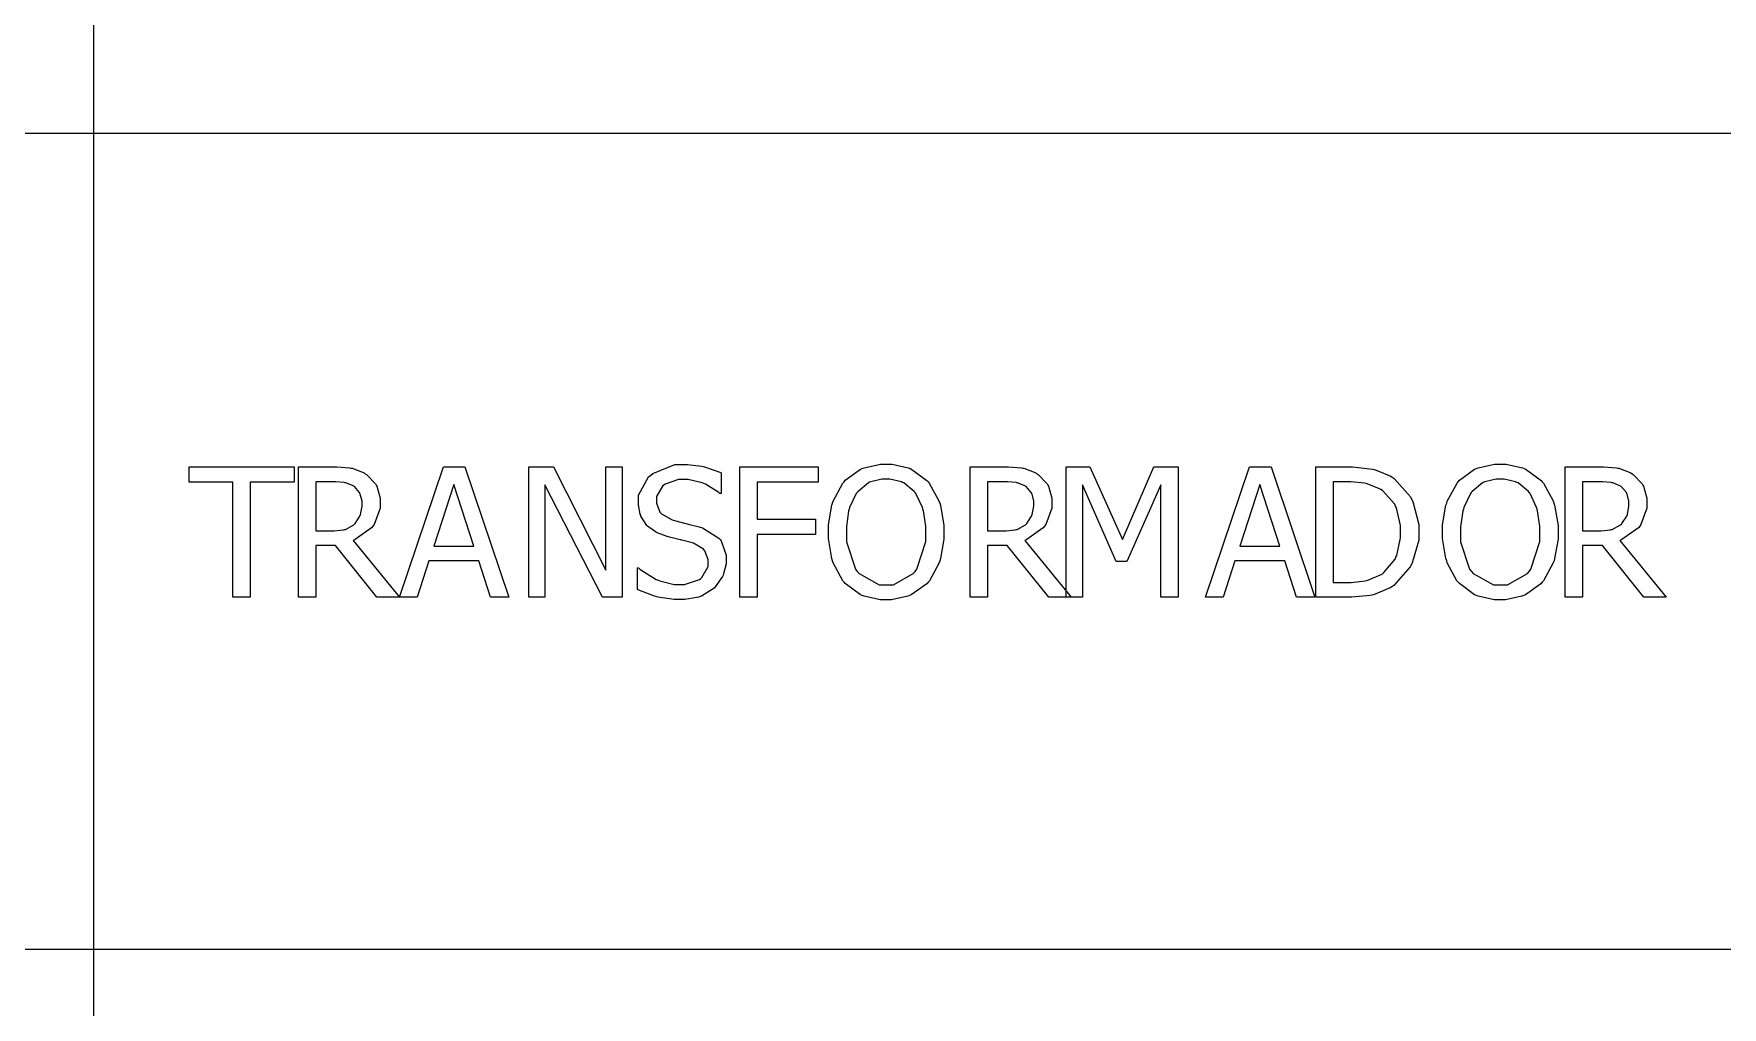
# Model space of a CAD drawing. Header units: millimetres. Extents: x 1974 to 2560, y 1429 to 1567.
# Drawn here: x 2487.988 to 2490.173, y 1527.655 to 1528.915 of the extents above; entities that cross this region are included whole.
import ezdxf

# ---------------------------------------------------------------- set-up
doc = ezdxf.new("R2010")
doc.units = ezdxf.units.MM
doc.layers.add('TEXTO', color=4, linetype='Continuous')

msp = doc.modelspace()

# ---------------------------------------------------------------- linework, layer by layer
at = {"layer": 'TEXTO', "color": 0}
for p, q in [((2488.0651, 1531.9544), (2488.0651, 1515.0586)), ((2507.7976, 1528.7864), (2478.9131, 1528.7864)), ((2488.1888, 1528.335), (2488.1888, 1528.355)), ((2488.1888, 1528.355), (2488.3248, 1528.355)), ((2488.3248, 1528.355), (2488.3248, 1528.335)), ((2488.3303, 1528.1861), (2488.3303, 1528.355)), ((2488.3303, 1528.355), (2488.3738, 1528.355)), ((2488.3738, 1528.355), (2488.3798, 1528.355)), ((2488.3798, 1528.355), (2488.3965, 1528.3537)), ((2488.3965, 1528.3537), (2488.3982, 1528.3534)), ((2488.3982, 1528.3534), (2488.3997, 1528.3532)), ((2488.3997, 1528.3532), (2488.4152, 1528.347)), ((2488.4611, 1528.1861), (2488.518, 1528.355)), ((2488.518, 1528.355), (2488.5456, 1528.355)), ((2488.5456, 1528.355), (2488.6026, 1528.1861)), ((2488.6282, 1528.1861), (2488.6282, 1528.355)), ((2488.6282, 1528.355), (2488.6602, 1528.355)), ((2488.6602, 1528.355), (2488.728, 1528.2213)), ((2488.728, 1528.2213), (2488.728, 1528.355)), ((2488.728, 1528.355), (2488.7491, 1528.355)), ((2488.7491, 1528.355), (2488.7491, 1528.1861)), ((2488.7491, 1528.355), (2488.7491, 1528.355)), ((2488.7888, 1528.3465), (2488.8174, 1528.3581)), ((2488.8174, 1528.3581), (2488.827, 1528.3581)), ((2488.827, 1528.3581), (2488.8337, 1528.3581)), ((2488.8337, 1528.3581), (2488.8516, 1528.3557)), ((2488.8516, 1528.3557), (2488.8538, 1528.3553)), ((2488.8538, 1528.3553), (2488.8558, 1528.3548)), ((2488.8558, 1528.3548), (2488.8754, 1528.3481)), ((2488.9015, 1528.1861), (2488.9015, 1528.355)), ((2488.9015, 1528.355), (2489.0026, 1528.355)), ((2489.0026, 1528.355), (2489.0026, 1528.335)), ((2489.0026, 1528.355), (2489.0026, 1528.355)), ((2489.0598, 1528.3527), (2489.0621, 1528.3536)), ((2489.0621, 1528.3536), (2489.0835, 1528.3584)), ((2489.0835, 1528.3584), (2489.0906, 1528.3584)), ((2489.0906, 1528.3584), (2489.0984, 1528.3584)), ((2489.0984, 1528.3584), (2489.1194, 1528.3536)), ((2489.1194, 1528.3536), (2489.1217, 1528.3526)), ((2489.1994, 1528.1861), (2489.1994, 1528.355)), ((2489.1994, 1528.355), (2489.243, 1528.355)), ((2489.243, 1528.355), (2489.249, 1528.355)), ((2489.249, 1528.355), (2489.2657, 1528.3537)), ((2489.2657, 1528.3537), (2489.2674, 1528.3534)), ((2489.2674, 1528.3534), (2489.2689, 1528.3532)), ((2489.2689, 1528.3532), (2489.2845, 1528.347)), ((2489.3237, 1528.1861), (2489.3237, 1528.355)), ((2489.3237, 1528.355), (2489.3544, 1528.355)), ((2489.3544, 1528.355), (2489.3965, 1528.261)), ((2489.3965, 1528.261), (2489.4373, 1528.355)), ((2489.4373, 1528.355), (2489.4684, 1528.355)), ((2489.4684, 1528.355), (2489.4684, 1528.1861)), ((2489.4684, 1528.355), (2489.4684, 1528.355)), ((2489.504, 1528.1861), (2489.561, 1528.355)), ((2489.561, 1528.355), (2489.5887, 1528.355)), ((2489.5887, 1528.355), (2489.6455, 1528.1861)), ((2489.6465, 1528.1861), (2489.6465, 1528.355)), ((2489.6465, 1528.355), (2489.685, 1528.355)), ((2489.685, 1528.355), (2489.6943, 1528.355)), ((2489.6943, 1528.355), (2489.7201, 1528.3521)), ((2489.8546, 1528.3527), (2489.8567, 1528.3536)), ((2489.8567, 1528.3536), (2489.8781, 1528.3584)), ((2489.8781, 1528.3584), (2489.8853, 1528.3584)), ((2489.8853, 1528.3584), (2489.8931, 1528.3584)), ((2489.8931, 1528.3584), (2489.9141, 1528.3536)), ((2489.9141, 1528.3536), (2489.9164, 1528.3526)), ((2489.9694, 1528.1861), (2489.9694, 1528.355)), ((2489.9694, 1528.355), (2490.013, 1528.355)), ((2490.013, 1528.355), (2490.019, 1528.355)), ((2490.019, 1528.355), (2490.0357, 1528.3537)), ((2490.0357, 1528.3537), (2490.0373, 1528.3534)), ((2490.0373, 1528.3534), (2490.0389, 1528.3532)), ((2490.0389, 1528.3532), (2490.0544, 1528.347)), ((2488.2455, 1528.335), (2488.1888, 1528.335)), ((2488.2455, 1528.1861), (2488.2455, 1528.335)), ((2488.3248, 1528.335), (2488.268, 1528.335)), ((2488.268, 1528.335), (2488.268, 1528.1861)), ((2488.375, 1528.3357), (2488.3528, 1528.3357)), ((2488.3528, 1528.3357), (2488.3528, 1528.2719)), ((2488.3786, 1528.3357), (2488.375, 1528.3357)), ((2488.3896, 1528.3347), (2488.3786, 1528.3357)), ((2488.3907, 1528.3344), (2488.3896, 1528.3347)), ((2488.3918, 1528.3342), (2488.3907, 1528.3344)), ((2488.401, 1528.3305), (2488.3918, 1528.3342)), ((2488.4152, 1528.347), (2488.4168, 1528.346)), ((2488.4168, 1528.346), (2488.4183, 1528.3452)), ((2488.4183, 1528.3452), (2488.43, 1528.3329)), ((2488.43, 1528.3329), (2488.4309, 1528.3314)), ((2488.4309, 1528.3314), (2488.4316, 1528.3299)), ((2488.5312, 1528.3321), (2488.5053, 1528.2524)), ((2488.5573, 1528.2524), (2488.5312, 1528.3321)), ((2488.7239, 1528.1861), (2488.6492, 1528.3318)), ((2488.6492, 1528.3318), (2488.6492, 1528.1861)), ((2488.7701, 1528.3184), (2488.7834, 1528.3419)), ((2488.7834, 1528.3419), (2488.7862, 1528.3442)), ((2488.7862, 1528.3442), (2488.7888, 1528.3465)), ((2488.8031, 1528.3313), (2488.8014, 1528.3301)), ((2488.8047, 1528.3326), (2488.8031, 1528.3313)), ((2488.822, 1528.3386), (2488.8047, 1528.3326)), ((2488.8284, 1528.3386), (2488.822, 1528.3386)), ((2488.8345, 1528.3386), (2488.8284, 1528.3386)), ((2488.8527, 1528.3341), (2488.8345, 1528.3386)), ((2488.8548, 1528.3332), (2488.8527, 1528.3341)), ((2488.8568, 1528.3323), (2488.8548, 1528.3332)), ((2488.8741, 1528.3215), (2488.8568, 1528.3323)), ((2488.8754, 1528.3481), (2488.8773, 1528.3472)), ((2488.8773, 1528.3472), (2488.8773, 1528.3203)), ((2489.0026, 1528.335), (2488.9239, 1528.335)), ((2488.9239, 1528.335), (2488.9239, 1528.2873)), ((2489.0221, 1528.3106), (2489.0347, 1528.3337)), ((2489.0347, 1528.3337), (2489.0363, 1528.3355)), ((2489.0363, 1528.3355), (2489.0379, 1528.3375)), ((2489.0379, 1528.3375), (2489.0575, 1528.3517)), ((2489.0678, 1528.3342), (2489.0544, 1528.3232)), ((2489.0575, 1528.3517), (2489.0598, 1528.3527)), ((2489.0693, 1528.3349), (2489.0678, 1528.3342)), ((2489.0708, 1528.3357), (2489.0693, 1528.3349)), ((2489.0853, 1528.3391), (2489.0708, 1528.3357)), ((2489.0908, 1528.3391), (2489.0853, 1528.3391)), ((2489.0956, 1528.3391), (2489.0908, 1528.3391)), ((2489.1104, 1528.3355), (2489.0956, 1528.3391)), ((2489.112, 1528.3348), (2489.1104, 1528.3355)), ((2489.1135, 1528.3341), (2489.112, 1528.3348)), ((2489.127, 1528.3231), (2489.1135, 1528.3341)), ((2489.1217, 1528.3526), (2489.1239, 1528.3516)), ((2489.1239, 1528.3516), (2489.1434, 1528.3374)), ((2489.1434, 1528.3374), (2489.1451, 1528.3355)), ((2489.1451, 1528.3355), (2489.1466, 1528.3337)), ((2489.1451, 1528.3355), (2489.1451, 1528.3355)), ((2489.1466, 1528.3337), (2489.1591, 1528.3108)), ((2489.2441, 1528.3357), (2489.2219, 1528.3357)), ((2489.2219, 1528.3357), (2489.2219, 1528.2719)), ((2489.2477, 1528.3357), (2489.2441, 1528.3357)), ((2489.2588, 1528.3347), (2489.2477, 1528.3357)), ((2489.2598, 1528.3344), (2489.2588, 1528.3347)), ((2489.2609, 1528.3342), (2489.2598, 1528.3344)), ((2489.2702, 1528.3305), (2489.2609, 1528.3342)), ((2489.2845, 1528.347), (2489.2859, 1528.346)), ((2489.2859, 1528.346), (2489.2874, 1528.3452)), ((2489.2874, 1528.3452), (2489.2992, 1528.3329)), ((2489.2992, 1528.3329), (2489.3, 1528.3314)), ((2489.3, 1528.3314), (2489.3008, 1528.3299)), ((2489.3884, 1528.2326), (2489.3447, 1528.3316)), ((2489.3447, 1528.3316), (2489.3447, 1528.1861)), ((2489.446, 1528.3316), (2489.402, 1528.2326)), ((2489.446, 1528.1861), (2489.446, 1528.3316)), ((2489.5743, 1528.3321), (2489.5482, 1528.2524)), ((2489.6003, 1528.2524), (2489.5743, 1528.3321)), ((2489.6862, 1528.3357), (2489.6691, 1528.3357)), ((2489.6691, 1528.3357), (2489.6691, 1528.2054)), ((2489.6921, 1528.3357), (2489.6862, 1528.3357)), ((2489.7098, 1528.3337), (2489.6921, 1528.3357)), ((2489.7116, 1528.3334), (2489.7098, 1528.3337)), ((2489.7132, 1528.3329), (2489.7116, 1528.3334)), ((2489.7292, 1528.3265), (2489.7132, 1528.3329)), ((2489.7201, 1528.3521), (2489.7224, 1528.3514)), ((2489.7224, 1528.3514), (2489.7247, 1528.3508)), ((2489.7247, 1528.3508), (2489.7438, 1528.3427)), ((2489.7438, 1528.3427), (2489.7455, 1528.3416)), ((2489.7455, 1528.3416), (2489.7482, 1528.3398)), ((2489.7482, 1528.3398), (2489.7692, 1528.316)), ((2489.8168, 1528.3106), (2489.8294, 1528.3337)), ((2489.8294, 1528.3337), (2489.831, 1528.3355)), ((2489.831, 1528.3355), (2489.8325, 1528.3375)), ((2489.8325, 1528.3375), (2489.8522, 1528.3517)), ((2489.8625, 1528.3342), (2489.849, 1528.3232)), ((2489.8522, 1528.3517), (2489.8546, 1528.3527)), ((2489.8641, 1528.3349), (2489.8625, 1528.3342)), ((2489.8655, 1528.3357), (2489.8641, 1528.3349)), ((2489.88, 1528.3391), (2489.8655, 1528.3357)), ((2489.8854, 1528.3391), (2489.88, 1528.3391)), ((2489.8902, 1528.3391), (2489.8854, 1528.3391)), ((2489.9051, 1528.3355), (2489.8902, 1528.3391)), ((2489.9067, 1528.3348), (2489.9051, 1528.3355)), ((2489.9083, 1528.3341), (2489.9067, 1528.3348)), ((2489.9217, 1528.3231), (2489.9083, 1528.3341)), ((2489.9164, 1528.3526), (2489.9187, 1528.3516)), ((2489.9187, 1528.3516), (2489.9381, 1528.3374)), ((2489.9381, 1528.3374), (2489.9397, 1528.3355)), ((2489.9397, 1528.3355), (2489.9413, 1528.3337)), ((2489.9397, 1528.3355), (2489.9397, 1528.3355)), ((2489.9413, 1528.3337), (2489.9538, 1528.3108)), ((2490.0142, 1528.3357), (2489.9918, 1528.3357)), ((2489.9918, 1528.3357), (2489.9918, 1528.2719)), ((2490.0177, 1528.3357), (2490.0142, 1528.3357)), ((2490.0288, 1528.3347), (2490.0177, 1528.3357)), ((2490.0299, 1528.3344), (2490.0288, 1528.3347)), ((2490.0309, 1528.3342), (2490.0299, 1528.3344)), ((2490.0401, 1528.3305), (2490.0309, 1528.3342)), ((2490.0544, 1528.347), (2490.056, 1528.346)), ((2490.056, 1528.346), (2490.0574, 1528.3452)), ((2490.0574, 1528.3452), (2490.0691, 1528.3329)), ((2490.0691, 1528.3329), (2490.07, 1528.3314)), ((2490.07, 1528.3314), (2490.0708, 1528.3299)), ((2488.4019, 1528.3299), (2488.401, 1528.3305)), ((2488.4027, 1528.3293), (2488.4019, 1528.3299)), ((2488.4095, 1528.3215), (2488.4027, 1528.3293)), ((2488.4099, 1528.3205), (2488.4095, 1528.3215)), ((2488.4103, 1528.3196), (2488.4099, 1528.3205)), ((2488.4126, 1528.3107), (2488.4103, 1528.3196)), ((2488.4126, 1528.3075), (2488.4126, 1528.3107)), ((2488.4316, 1528.3299), (2488.436, 1528.3144)), ((2488.436, 1528.3144), (2488.436, 1528.3092)), ((2488.436, 1528.3092), (2488.436, 1528.3014)), ((2488.7701, 1528.3098), (2488.7701, 1528.3184)), ((2488.7701, 1528.3058), (2488.7701, 1528.3098)), ((2488.8014, 1528.3301), (2488.7935, 1528.3167)), ((2488.7935, 1528.3167), (2488.7935, 1528.3121)), ((2488.7935, 1528.3121), (2488.7935, 1528.3078)), ((2488.8755, 1528.3203), (2488.8741, 1528.3215)), ((2488.8773, 1528.3203), (2488.8755, 1528.3203)), ((2489.0213, 1528.3079), (2489.0221, 1528.3106)), ((2489.0521, 1528.3203), (2489.0435, 1528.3022)), ((2489.0532, 1528.3216), (2489.0521, 1528.3203)), ((2489.0544, 1528.3232), (2489.0532, 1528.3216)), ((2489.1282, 1528.3216), (2489.127, 1528.3231)), ((2489.1293, 1528.3203), (2489.1282, 1528.3216)), ((2489.1377, 1528.3024), (2489.1293, 1528.3203)), ((2489.1591, 1528.3108), (2489.1601, 1528.308)), ((2489.271, 1528.3299), (2489.2702, 1528.3305)), ((2489.2719, 1528.3293), (2489.271, 1528.3299)), ((2489.2785, 1528.3215), (2489.2719, 1528.3293)), ((2489.2791, 1528.3205), (2489.2785, 1528.3215)), ((2489.2795, 1528.3196), (2489.2791, 1528.3205)), ((2489.2817, 1528.3107), (2489.2795, 1528.3196)), ((2489.2817, 1528.3075), (2489.2817, 1528.3107)), ((2489.3008, 1528.3299), (2489.3052, 1528.3144)), ((2489.3052, 1528.3144), (2489.3052, 1528.3092)), ((2489.3052, 1528.3092), (2489.3052, 1528.3014)), ((2489.7307, 1528.3255), (2489.7292, 1528.3265)), ((2489.7328, 1528.3242), (2489.7307, 1528.3255)), ((2489.7488, 1528.3064), (2489.7328, 1528.3242)), ((2489.7692, 1528.316), (2489.7707, 1528.3129)), ((2489.7707, 1528.3129), (2489.7722, 1528.3101)), ((2489.7722, 1528.3101), (2489.7798, 1528.2804)), ((2489.816, 1528.3079), (2489.8168, 1528.3106)), ((2489.8467, 1528.3203), (2489.8382, 1528.3022)), ((2489.8479, 1528.3216), (2489.8467, 1528.3203)), ((2489.849, 1528.3232), (2489.8479, 1528.3216)), ((2489.9228, 1528.3216), (2489.9217, 1528.3231)), ((2489.9239, 1528.3203), (2489.9228, 1528.3216)), ((2489.9324, 1528.3024), (2489.9239, 1528.3203)), ((2489.9538, 1528.3108), (2489.9548, 1528.308)), ((2490.041, 1528.3299), (2490.0401, 1528.3305)), ((2490.0419, 1528.3293), (2490.041, 1528.3299)), ((2490.0486, 1528.3215), (2490.0419, 1528.3293)), ((2490.0491, 1528.3205), (2490.0486, 1528.3215)), ((2490.0494, 1528.3196), (2490.0491, 1528.3205)), ((2490.0517, 1528.3107), (2490.0494, 1528.3196)), ((2490.0517, 1528.3075), (2490.0517, 1528.3107)), ((2490.0708, 1528.3299), (2490.0751, 1528.3144)), ((2490.0751, 1528.3144), (2490.0751, 1528.3092)), ((2490.0751, 1528.3092), (2490.0751, 1528.3014)), ((2488.4038, 1528.2815), (2488.4098, 1528.291)), ((2488.4098, 1528.291), (2488.4102, 1528.292)), ((2488.4102, 1528.292), (2488.4106, 1528.2932)), ((2488.4106, 1528.2932), (2488.4126, 1528.3039)), ((2488.4126, 1528.3039), (2488.4126, 1528.3075)), ((2488.4126, 1528.3075), (2488.4126, 1528.3075)), ((2488.436, 1528.3014), (2488.4282, 1528.2802)), ((2488.7726, 1528.2936), (2488.7701, 1528.3058)), ((2488.7731, 1528.2923), (2488.7726, 1528.2936)), ((2488.7735, 1528.2911), (2488.7731, 1528.2923)), ((2488.7803, 1528.2802), (2488.7735, 1528.2911)), ((2488.7935, 1528.3078), (2488.7981, 1528.2961)), ((2488.7981, 1528.2961), (2488.7991, 1528.295)), ((2488.7991, 1528.295), (2488.8, 1528.2939)), ((2488.8, 1528.2939), (2488.8138, 1528.2862)), ((2488.9239, 1528.2873), (2488.9993, 1528.2873)), ((2488.9993, 1528.2873), (2488.9993, 1528.2675)), ((2489.016, 1528.2799), (2489.0203, 1528.3053)), ((2489.0203, 1528.3053), (2489.0213, 1528.3079)), ((2489.0422, 1528.2978), (2489.0393, 1528.2774)), ((2489.0429, 1528.3), (2489.0422, 1528.2978)), ((2489.0435, 1528.3022), (2489.0429, 1528.3)), ((2489.1384, 1528.3002), (2489.1377, 1528.3024)), ((2489.1389, 1528.298), (2489.1384, 1528.3002)), ((2489.142, 1528.278), (2489.1389, 1528.298)), ((2489.1601, 1528.308), (2489.1609, 1528.3053)), ((2489.1609, 1528.3053), (2489.1653, 1528.2792)), ((2489.2729, 1528.2815), (2489.279, 1528.291)), ((2489.279, 1528.291), (2489.2793, 1528.292)), ((2489.2793, 1528.292), (2489.2797, 1528.2932)), ((2489.2797, 1528.2932), (2489.2817, 1528.3039)), ((2489.2817, 1528.3039), (2489.2817, 1528.3075)), ((2489.2817, 1528.3075), (2489.2817, 1528.3075)), ((2489.3052, 1528.3014), (2489.2973, 1528.2802)), ((2489.7499, 1528.3041), (2489.7488, 1528.3064)), ((2489.7509, 1528.3018), (2489.7499, 1528.3041)), ((2489.7563, 1528.279), (2489.7509, 1528.3018)), ((2489.8107, 1528.2799), (2489.8151, 1528.3053)), ((2489.8151, 1528.3053), (2489.816, 1528.3079)), ((2489.837, 1528.2978), (2489.8341, 1528.2774)), ((2489.8377, 1528.3), (2489.837, 1528.2978)), ((2489.8382, 1528.3022), (2489.8377, 1528.3)), ((2489.9331, 1528.3002), (2489.9324, 1528.3024)), ((2489.9336, 1528.298), (2489.9331, 1528.3002)), ((2489.9367, 1528.278), (2489.9336, 1528.298)), ((2489.9548, 1528.308), (2489.9557, 1528.3053)), ((2489.9557, 1528.3053), (2489.9601, 1528.2792)), ((2490.0428, 1528.2815), (2490.049, 1528.291)), ((2490.049, 1528.291), (2490.0494, 1528.292)), ((2490.0494, 1528.292), (2490.0498, 1528.2932)), ((2490.0498, 1528.2932), (2490.0517, 1528.3039)), ((2490.0517, 1528.3039), (2490.0517, 1528.3075)), ((2490.0517, 1528.3075), (2490.0517, 1528.3075)), ((2490.0751, 1528.3014), (2490.0673, 1528.2802)), ((2488.3528, 1528.2719), (2488.3725, 1528.2719)), ((2488.3725, 1528.2719), (2488.3767, 1528.2719)), ((2488.3767, 1528.2719), (2488.3885, 1528.2734)), ((2488.3885, 1528.2734), (2488.3898, 1528.2737)), ((2488.3898, 1528.2737), (2488.3911, 1528.2739)), ((2488.3911, 1528.2739), (2488.4021, 1528.2798)), ((2488.4021, 1528.2798), (2488.403, 1528.2807)), ((2488.403, 1528.2807), (2488.4038, 1528.2815)), ((2488.4249, 1528.276), (2488.4036, 1528.2607)), ((2488.4266, 1528.278), (2488.4249, 1528.276)), ((2488.4282, 1528.2802), (2488.4266, 1528.278)), ((2488.7811, 1528.2792), (2488.7803, 1528.2802)), ((2488.7819, 1528.2783), (2488.7811, 1528.2792)), ((2488.7922, 1528.2706), (2488.7819, 1528.2783)), ((2488.7934, 1528.27), (2488.7922, 1528.2706)), ((2488.7945, 1528.2694), (2488.7934, 1528.27)), ((2488.8076, 1528.2647), (2488.7945, 1528.2694)), ((2488.8138, 1528.2862), (2488.8156, 1528.2857)), ((2488.8156, 1528.2857), (2488.8168, 1528.2854)), ((2488.8168, 1528.2854), (2488.8314, 1528.2818)), ((2488.8314, 1528.2818), (2488.8331, 1528.2813)), ((2488.8331, 1528.2813), (2488.8347, 1528.2809)), ((2488.8347, 1528.2809), (2488.849, 1528.2773)), ((2488.849, 1528.2773), (2488.8502, 1528.2769)), ((2488.8502, 1528.2769), (2488.853, 1528.276)), ((2488.853, 1528.276), (2488.8744, 1528.2626)), ((2488.9993, 1528.2675), (2488.9239, 1528.2675)), ((2488.9239, 1528.2675), (2488.9239, 1528.1861)), ((2489.016, 1528.2705), (2489.016, 1528.2799)), ((2489.016, 1528.262), (2489.016, 1528.2705)), ((2489.0393, 1528.2774), (2489.0393, 1528.2705)), ((2489.0393, 1528.2705), (2489.0393, 1528.2578)), ((2489.142, 1528.2705), (2489.142, 1528.278)), ((2489.142, 1528.2585), (2489.142, 1528.2705)), ((2489.142, 1528.2705), (2489.142, 1528.2705)), ((2489.1653, 1528.2792), (2489.1653, 1528.2705)), ((2489.1653, 1528.2705), (2489.1653, 1528.2613)), ((2489.2219, 1528.2719), (2489.2417, 1528.2719)), ((2489.2417, 1528.2719), (2489.2459, 1528.2719)), ((2489.2459, 1528.2719), (2489.2576, 1528.2734)), ((2489.2576, 1528.2734), (2489.259, 1528.2737)), ((2489.259, 1528.2737), (2489.2602, 1528.2739)), ((2489.2602, 1528.2739), (2489.2712, 1528.2798)), ((2489.2712, 1528.2798), (2489.2721, 1528.2807)), ((2489.2721, 1528.2807), (2489.2729, 1528.2815)), ((2489.2941, 1528.276), (2489.2728, 1528.2607)), ((2489.2957, 1528.278), (2489.2941, 1528.276)), ((2489.2973, 1528.2802), (2489.2957, 1528.278)), ((2489.7563, 1528.2706), (2489.7563, 1528.279)), ((2489.7563, 1528.263), (2489.7563, 1528.2706)), ((2489.7563, 1528.2706), (2489.7563, 1528.2706)), ((2489.7798, 1528.2804), (2489.7798, 1528.2704)), ((2489.7798, 1528.2704), (2489.7798, 1528.26)), ((2489.7798, 1528.2704), (2489.7798, 1528.2704)), ((2489.8107, 1528.2705), (2489.8107, 1528.2799)), ((2489.8107, 1528.262), (2489.8107, 1528.2705)), ((2489.8341, 1528.2774), (2489.8341, 1528.2705)), ((2489.8341, 1528.2705), (2489.8341, 1528.2578)), ((2489.9367, 1528.2705), (2489.9367, 1528.278)), ((2489.9367, 1528.2585), (2489.9367, 1528.2705)), ((2489.9367, 1528.2705), (2489.9367, 1528.2705)), ((2489.9601, 1528.2792), (2489.9601, 1528.2705)), ((2489.9601, 1528.2705), (2489.9601, 1528.2613)), ((2489.9918, 1528.2719), (2490.0116, 1528.2719)), ((2490.0116, 1528.2719), (2490.0159, 1528.2719)), ((2490.0159, 1528.2719), (2490.0276, 1528.2734)), ((2490.0276, 1528.2734), (2490.029, 1528.2737)), ((2490.029, 1528.2737), (2490.0303, 1528.2739)), ((2490.0303, 1528.2739), (2490.0411, 1528.2798)), ((2490.0411, 1528.2798), (2490.0421, 1528.2807)), ((2490.0421, 1528.2807), (2490.0428, 1528.2815)), ((2490.0641, 1528.276), (2490.0427, 1528.2607)), ((2490.0658, 1528.278), (2490.0641, 1528.276)), ((2490.0673, 1528.2802), (2490.0658, 1528.278)), ((2488.3784, 1528.2532), (2488.3528, 1528.2532)), ((2488.3528, 1528.2532), (2488.3528, 1528.1861)), ((2488.4319, 1528.1861), (2488.3784, 1528.2532)), ((2488.4036, 1528.2607), (2488.4009, 1528.2596)), ((2488.4009, 1528.2596), (2488.4611, 1528.1861)), ((2488.4009, 1528.2596), (2488.4009, 1528.2596)), ((2488.5053, 1528.2524), (2488.5573, 1528.2524)), ((2488.5053, 1528.2524), (2488.5053, 1528.2524)), ((2488.809, 1528.2642), (2488.8076, 1528.2647)), ((2488.8106, 1528.2639), (2488.809, 1528.2642)), ((2488.8242, 1528.2606), (2488.8106, 1528.2639)), ((2488.8252, 1528.2603), (2488.8242, 1528.2606)), ((2488.8263, 1528.2601), (2488.8252, 1528.2603)), ((2488.8383, 1528.2569), (2488.8263, 1528.2601)), ((2488.8396, 1528.2565), (2488.8383, 1528.2569)), ((2488.8414, 1528.256), (2488.8396, 1528.2565)), ((2488.8545, 1528.2482), (2488.8414, 1528.256)), ((2488.8554, 1528.2471), (2488.8545, 1528.2482)), ((2488.8561, 1528.2461), (2488.8554, 1528.2471)), ((2488.8604, 1528.2349), (2488.8561, 1528.2461)), ((2488.8744, 1528.2626), (2488.8758, 1528.2608)), ((2488.8758, 1528.2608), (2488.8771, 1528.259)), ((2488.8771, 1528.259), (2488.8838, 1528.2404)), ((2489.0203, 1528.2361), (2489.016, 1528.262)), ((2489.0393, 1528.2578), (2489.051, 1528.2226)), ((2489.1304, 1528.2226), (2489.142, 1528.2585)), ((2489.1653, 1528.2613), (2489.161, 1528.2362)), ((2489.2475, 1528.2532), (2489.2219, 1528.2532)), ((2489.2219, 1528.2532), (2489.2219, 1528.1861)), ((2489.3011, 1528.1861), (2489.2475, 1528.2532)), ((2489.2728, 1528.2607), (2489.2702, 1528.2596)), ((2489.2702, 1528.2596), (2489.3302, 1528.1861)), ((2489.2702, 1528.2596), (2489.2702, 1528.2596)), ((2489.5482, 1528.2524), (2489.6003, 1528.2524)), ((2489.5482, 1528.2524), (2489.5482, 1528.2524)), ((2489.7514, 1528.24), (2489.7563, 1528.263)), ((2489.7798, 1528.26), (2489.7719, 1528.2318)), ((2489.8151, 1528.2361), (2489.8107, 1528.262)), ((2489.8341, 1528.2578), (2489.8457, 1528.2226)), ((2489.9251, 1528.2226), (2489.9367, 1528.2585)), ((2489.9601, 1528.2613), (2489.9557, 1528.2362)), ((2490.0175, 1528.2532), (2489.9918, 1528.2532)), ((2489.9918, 1528.2532), (2489.9918, 1528.1861)), ((2490.0711, 1528.1861), (2490.0175, 1528.2532)), ((2490.0427, 1528.2607), (2490.0401, 1528.2596)), ((2490.0401, 1528.2596), (2490.1002, 1528.1861)), ((2490.0401, 1528.2596), (2490.0401, 1528.2596)), ((2488.4989, 1528.2333), (2488.4837, 1528.1861)), ((2488.5636, 1528.2333), (2488.4989, 1528.2333)), ((2488.5788, 1528.1861), (2488.5636, 1528.2333)), ((2488.7688, 1528.1962), (2488.7688, 1528.2243)), ((2488.7688, 1528.2243), (2488.7704, 1528.2243)), ((2488.7704, 1528.2243), (2488.7722, 1528.2226)), ((2488.7722, 1528.2226), (2488.7932, 1528.2092)), ((2488.8524, 1528.2116), (2488.8604, 1528.2259)), ((2488.8604, 1528.2307), (2488.8604, 1528.2349)), ((2488.8604, 1528.2259), (2488.8604, 1528.2307)), ((2488.8838, 1528.2293), (2488.8804, 1528.2164)), ((2488.8838, 1528.2404), (2488.8838, 1528.2342)), ((2488.8838, 1528.2342), (2488.8838, 1528.2293)), ((2489.0212, 1528.2333), (2489.0203, 1528.2361)), ((2489.0221, 1528.2306), (2489.0212, 1528.2333)), ((2489.0345, 1528.2075), (2489.0221, 1528.2306)), ((2489.051, 1528.2226), (2489.0533, 1528.2196)), ((2489.1281, 1528.2196), (2489.1304, 1528.2226)), ((2489.1592, 1528.2307), (2489.1468, 1528.2075)), ((2489.1601, 1528.2334), (2489.1592, 1528.2307)), ((2489.161, 1528.2362), (2489.1601, 1528.2334)), ((2489.402, 1528.2326), (2489.3884, 1528.2326)), ((2489.5421, 1528.2333), (2489.5267, 1528.1861)), ((2489.6066, 1528.2333), (2489.5421, 1528.2333)), ((2489.6219, 1528.1861), (2489.6066, 1528.2333)), ((2489.7348, 1528.218), (2489.7494, 1528.2356)), ((2489.7688, 1528.2256), (2489.7478, 1528.2013)), ((2489.7494, 1528.2356), (2489.7504, 1528.2378)), ((2489.7504, 1528.2378), (2489.7514, 1528.24)), ((2489.7704, 1528.2287), (2489.7688, 1528.2256)), ((2489.7719, 1528.2318), (2489.7704, 1528.2287)), ((2489.816, 1528.2333), (2489.8151, 1528.2361)), ((2489.8167, 1528.2306), (2489.816, 1528.2333)), ((2489.8292, 1528.2075), (2489.8167, 1528.2306)), ((2489.8457, 1528.2226), (2489.8481, 1528.2196)), ((2489.9228, 1528.2196), (2489.9251, 1528.2226)), ((2489.954, 1528.2307), (2489.9414, 1528.2075)), ((2489.9549, 1528.2334), (2489.954, 1528.2307)), ((2489.9557, 1528.2362), (2489.9549, 1528.2334)), ((2488.7932, 1528.2092), (2488.7957, 1528.2082)), ((2488.7957, 1528.2082), (2488.798, 1528.2072)), ((2488.798, 1528.2072), (2488.8165, 1528.2025)), ((2488.8165, 1528.2025), (2488.8227, 1528.2025)), ((2488.8227, 1528.2025), (2488.8297, 1528.2025)), ((2488.8297, 1528.2025), (2488.8492, 1528.209)), ((2488.8492, 1528.209), (2488.8509, 1528.2102)), ((2488.8509, 1528.2102), (2488.8524, 1528.2116)), ((2488.8791, 1528.2131), (2488.8697, 1528.1995)), ((2488.8797, 1528.2147), (2488.8791, 1528.2131)), ((2488.8804, 1528.2164), (2488.8797, 1528.2147)), ((2489.0362, 1528.2056), (2489.0345, 1528.2075)), ((2489.0378, 1528.2038), (2489.0362, 1528.2056)), ((2489.0575, 1528.1894), (2489.0378, 1528.2038)), ((2489.0533, 1528.2196), (2489.0557, 1528.2167)), ((2489.0557, 1528.2167), (2489.0819, 1528.202)), ((2489.0819, 1528.202), (2489.0908, 1528.202)), ((2489.0908, 1528.202), (2489.1001, 1528.202)), ((2489.1001, 1528.202), (2489.1258, 1528.2167)), ((2489.1434, 1528.2036), (2489.1232, 1528.1892)), ((2489.1258, 1528.2167), (2489.1281, 1528.2196)), ((2489.1451, 1528.2056), (2489.1434, 1528.2036)), ((2489.1468, 1528.2075), (2489.1451, 1528.2056)), ((2489.6691, 1528.2054), (2489.6862, 1528.2054)), ((2489.6862, 1528.2054), (2489.6926, 1528.2054)), ((2489.6926, 1528.2054), (2489.7104, 1528.2074)), ((2489.7104, 1528.2074), (2489.7123, 1528.2078)), ((2489.7123, 1528.2078), (2489.7142, 1528.2082)), ((2489.7142, 1528.2082), (2489.7314, 1528.2156)), ((2489.7314, 1528.2156), (2489.7329, 1528.2166)), ((2489.7329, 1528.2166), (2489.7348, 1528.218)), ((2489.7478, 1528.2013), (2489.7452, 1528.1995)), ((2489.8309, 1528.2056), (2489.8292, 1528.2075)), ((2489.8325, 1528.2038), (2489.8309, 1528.2056)), ((2489.8522, 1528.1894), (2489.8325, 1528.2038)), ((2489.8481, 1528.2196), (2489.8503, 1528.2167)), ((2489.8503, 1528.2167), (2489.8766, 1528.202)), ((2489.8766, 1528.202), (2489.8854, 1528.202)), ((2489.8854, 1528.202), (2489.8948, 1528.202)), ((2489.8948, 1528.202), (2489.9205, 1528.2167)), ((2489.938, 1528.2036), (2489.9179, 1528.1892)), ((2489.9205, 1528.2167), (2489.9228, 1528.2196)), ((2489.9397, 1528.2056), (2489.938, 1528.2036)), ((2489.9414, 1528.2075), (2489.9397, 1528.2056)), ((2488.268, 1528.1861), (2488.2455, 1528.1861)), ((2488.268, 1528.1861), (2488.268, 1528.1861)), ((2488.3528, 1528.1861), (2488.3303, 1528.1861)), ((2488.4611, 1528.1861), (2488.4319, 1528.1861)), ((2488.4837, 1528.1861), (2488.4611, 1528.1861)), ((2488.4837, 1528.1861), (2488.4837, 1528.1861)), ((2488.6026, 1528.1861), (2488.5788, 1528.1861)), ((2488.6492, 1528.1861), (2488.6282, 1528.1861)), ((2488.7491, 1528.1861), (2488.7239, 1528.1861)), ((2488.7707, 1528.1953), (2488.7688, 1528.1962)), ((2488.7909, 1528.1876), (2488.7707, 1528.1953)), ((2488.7931, 1528.1869), (2488.7909, 1528.1876)), ((2488.7952, 1528.1863), (2488.7931, 1528.1869)), ((2488.8165, 1528.1831), (2488.7952, 1528.1863)), ((2488.8244, 1528.1831), (2488.8165, 1528.1831)), ((2488.8302, 1528.1831), (2488.8244, 1528.1831)), ((2488.8244, 1528.1831), (2488.8244, 1528.1831)), ((2488.8483, 1528.1864), (2488.8302, 1528.1831)), ((2488.8501, 1528.1871), (2488.8483, 1528.1864)), ((2488.8517, 1528.1877), (2488.8501, 1528.1871)), ((2488.8671, 1528.1971), (2488.8517, 1528.1877)), ((2488.8685, 1528.1983), (2488.8671, 1528.1971)), ((2488.8697, 1528.1995), (2488.8685, 1528.1983)), ((2488.9239, 1528.1861), (2488.9015, 1528.1861)), ((2489.0598, 1528.1884), (2489.0575, 1528.1894)), ((2489.0621, 1528.1874), (2489.0598, 1528.1884)), ((2489.0829, 1528.1826), (2489.0621, 1528.1874)), ((2489.0906, 1528.1826), (2489.0829, 1528.1826)), ((2489.0976, 1528.1826), (2489.0906, 1528.1826)), ((2489.1186, 1528.1874), (2489.0976, 1528.1826)), ((2489.1209, 1528.1882), (2489.1186, 1528.1874)), ((2489.1232, 1528.1892), (2489.1209, 1528.1882)), ((2489.2219, 1528.1861), (2489.1994, 1528.1861)), ((2489.3302, 1528.1861), (2489.3011, 1528.1861)), ((2489.3447, 1528.1861), (2489.3237, 1528.1861)), ((2489.4684, 1528.1861), (2489.446, 1528.1861)), ((2489.5267, 1528.1861), (2489.504, 1528.1861)), ((2489.5267, 1528.1861), (2489.5267, 1528.1861)), ((2489.6455, 1528.1861), (2489.6219, 1528.1861)), ((2489.6855, 1528.1861), (2489.6465, 1528.1861)), ((2489.6933, 1528.1861), (2489.6855, 1528.1861)), ((2489.717, 1528.1884), (2489.6933, 1528.1861)), ((2489.7192, 1528.1888), (2489.717, 1528.1884)), ((2489.7214, 1528.1893), (2489.7192, 1528.1888)), ((2489.743, 1528.1983), (2489.7214, 1528.1893)), ((2489.7452, 1528.1995), (2489.743, 1528.1983)), ((2489.8545, 1528.1884), (2489.8522, 1528.1894)), ((2489.8567, 1528.1874), (2489.8545, 1528.1884)), ((2489.8775, 1528.1826), (2489.8567, 1528.1874)), ((2489.8853, 1528.1826), (2489.8775, 1528.1826)), ((2489.8923, 1528.1826), (2489.8853, 1528.1826)), ((2489.9133, 1528.1874), (2489.8923, 1528.1826)), ((2489.9157, 1528.1882), (2489.9133, 1528.1874)), ((2489.9179, 1528.1892), (2489.9157, 1528.1882)), ((2489.9918, 1528.1861), (2489.9694, 1528.1861)), ((2490.1002, 1528.1861), (2490.0711, 1528.1861)), ((2507.7976, 1527.7304), (2478.9131, 1527.7304))]:
    msp.add_line(p, q, dxfattribs=at)

doc.saveas('drawing.dxf')
